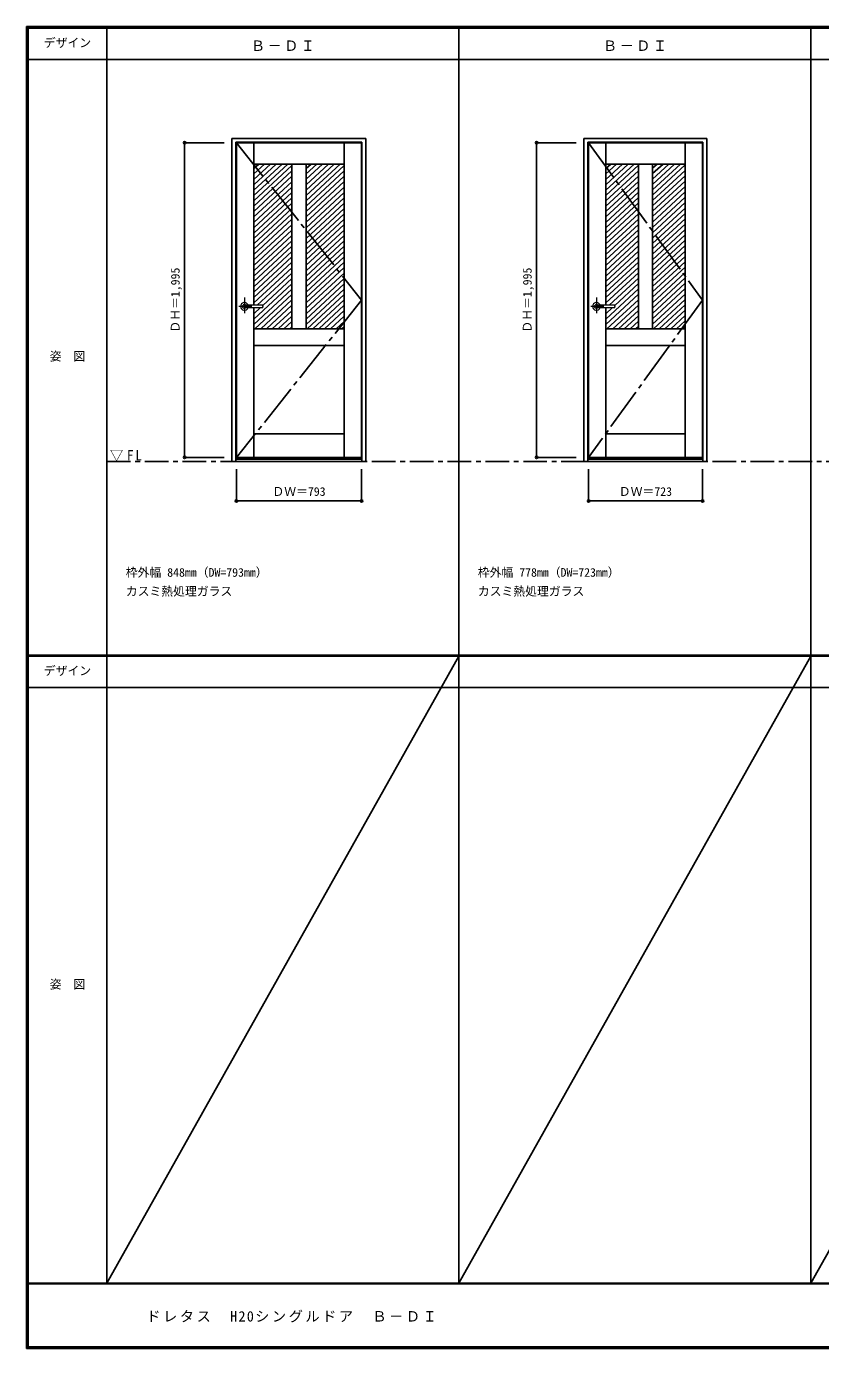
# Model space of a CAD drawing. Units: millimetres, scale not verified. Extents: x -6000 to 5700, y -4307 to 4260.
# Drawn here: x -6000 to -966, y -4205 to 4175 of the extents above; entities that cross this region are included whole.
import ezdxf
from ezdxf.enums import TextEntityAlignment as Align

# ---------------------------------------------------------------- set-up
doc = ezdxf.new("R2010")
doc.units = ezdxf.units.MM
doc.header["$LTSCALE"] = 30
doc.header["$PDMODE"] = 32
doc.header["$PDSIZE"] = 15
doc.linetypes.add('CHAIN1', pattern=[8, 5, -1, 1, -1])
doc.linetypes.add('CHAIN2', pattern=[12, 9, -1, 1, -1])
for name, color, linetype in [('0-1_通り芯', 7, 'CHAIN1'), ('0-2_扉', 7, 'Continuous'), ('0-4_枠', 3, 'Continuous'), ('0-7', 7, 'CHAIN2'), ('0-A_文字', 7, 'Continuous'), ('0-B_寸法', 7, 'Continuous'), ('0-C_ハッチ', 4, 'Continuous'), ('F-1_枠', 6, 'Continuous'), ('F-A_文字', 7, 'Continuous')]:
    doc.layers.add(name, color=color, linetype=linetype)
doc.layers.add('0-5_レバー', color=7, linetype='Continuous', lineweight=18)
doc.styles.add('ＭＳ ゴシック', font='')
doc.styles.get('ＭＳ ゴシック').set_extended_font_data('MS Gothic')

msp = doc.modelspace()

# ---------------------------------------------------------------- linework, layer by layer
at = {"layer": '0-1_通り芯'}
msp.add_line((-5490, 1418), (3436.4, 1418), dxfattribs=at)
at = {"layer": '0-2_扉'}
for p, q in [((-4668.4, 1443), (-4668.4, 3438)), ((-4668.4, 3438), (-3875.4, 3438)), ((-4558.4, 2407.5), (-4558.4, 3438)), ((-3985.4, 1443), (-3985.4, 3438)), ((-3875.4, 1443), (-3875.4, 3438)), ((-2436.8, 1443), (-2436.8, 3438)), ((-2436.8, 3438), (-1713.8, 3438)), ((-2326.8, 2407.5), (-2326.8, 3438)), ((-1823.8, 1443), (-1823.8, 3438)), ((-1713.8, 1443), (-1713.8, 3438)), ((-4558.4, 3303), (-3985.4, 3303)), ((-4316.9, 3303), (-4316.9, 2258)), ((-4226.9, 3303), (-4226.9, 2258)), ((-2326.8, 3303), (-1823.8, 3303)), ((-2120.3, 3303), (-2120.3, 2258)), ((-2030.3, 3303), (-2030.3, 2258)), ((-4558.4, 1443), (-4558.4, 2393.5)), ((-2326.8, 1443), (-2326.8, 2393.5)), ((-3985.4, 2258), (-4558.4, 2258)), ((-2326.8, 2258), (-1823.8, 2258)), ((-4558.4, 2153), (-3985.4, 2153)), ((-2326.8, 2153), (-1823.8, 2153)), ((-4558.4, 1593), (-3985.4, 1593)), ((-2326.8, 1593), (-1823.8, 1593)), ((-4668.4, 1443), (-3875.4, 1443)), ((-2436.8, 1443), (-1713.8, 1443))]:
    msp.add_line(p, q, dxfattribs=at)
at = {"layer": '0-4_枠'}
for p, q in [((-4697.4, 3465), (-3849.4, 3465)), ((-4697.4, 1418), (-4697.4, 3465)), ((-4673.4, 3441), (-3873.4, 3441)), ((-4673.4, 1418), (-4673.4, 3441)), ((-3873.4, 1418), (-3873.4, 3441)), ((-3849.4, 1418), (-3849.4, 3465)), ((-2465.8, 3465), (-1687.8, 3465)), ((-2465.8, 1418), (-2465.8, 3465)), ((-2441.8, 3441), (-1711.8, 3441)), ((-2441.8, 1418), (-2441.8, 3441)), ((-1711.8, 1418), (-1711.8, 3441)), ((-1687.8, 1418), (-1687.8, 3465)), ((-4673.4, 1433), (-3873.4, 1433)), ((-2441.8, 1433), (-1711.8, 1433)), ((-4697.4, 1418), (-3849.4, 1418)), ((-2465.8, 1418), (-1687.8, 1418))]:
    msp.add_line(p, q, dxfattribs=at)
at = {"layer": '0-5_レバー', "color": 4, "linetype": 'CHAIN1'}
for p, q in [((-4617.9, 2456.96), (-4617.9, 2357.11)), ((-2386.3, 2456.96), (-2386.3, 2357.11)), ((-4571.1, 2400.5), (-4654.12, 2400.5)), ((-2339.5, 2400.5), (-2422.52, 2400.5))]:
    msp.add_line(p, q, dxfattribs=at)
at = {"layer": '0-5_レバー'}
for p, q in [((-4500.9, 2400.5), (-4500.9, 2405.99)), ((-4500.9, 2400.5), (-4500.9, 2395)), ((-2269.3, 2400.5), (-2269.3, 2405.99)), ((-2269.3, 2400.5), (-2269.3, 2395))]:
    msp.add_line(p, q, dxfattribs=at)
for points in [[(-4607.94, 2407.49), (-4608.71, 2408.28), (-4610.68, 2409.65), (-4612.92, 2410.66), (-4615.36, 2411.29), (-4617.9, 2411.5), (-4620.44, 2411.29), (-4622.87, 2410.66), (-4625.12, 2409.65), (-4627.09, 2408.28), (-4628.71, 2406.61), (-4629.91, 2404.71), (-4630.65, 2402.65), (-4630.9, 2400.5), (-4630.65, 2398.35), (-4629.91, 2396.29), (-4628.71, 2394.39), (-4627.09, 2392.72), (-4625.12, 2391.35), (-4622.87, 2390.34), (-4620.44, 2389.71), (-4617.9, 2389.5), (-4615.36, 2389.71), (-4612.92, 2390.34), (-4610.68, 2391.35), (-4608.71, 2392.72), (-4607.94, 2393.51)], [(-4502.4, 2407.5), (-4512.13, 2407.5), (-4522.31, 2407.5), (-4531.91, 2407.5), (-4540.9, 2407.5), (-4549.31, 2407.5), (-4557.12, 2407.5), (-4563.94, 2407.5), (-4570.24, 2407.5), (-4576, 2407.5), (-4581.25, 2407.5), (-4586.04, 2407.5), (-4590.69, 2407.5), (-4594.9, 2407.5), (-4598.65, 2407.5), (-4600.65, 2407.5), (-4602.5, 2407.5), (-4604.51, 2407.49), (-4606.92, 2407.49), (-4608.41, 2407.49), (-4609.95, 2407.49), (-4611.47, 2407.49), (-4612.57, 2407.49), (-4613.03, 2407.49), (-4613.03, 2407.48)], [(-4612.88, 2393.51), (-4612.75, 2393.51), (-4612.31, 2393.51), (-4611.59, 2393.51), (-4610.57, 2393.51), (-4609.31, 2393.51), (-4607.96, 2393.51), (-4605.1, 2393.51), (-4602.12, 2393.5), (-4599.1, 2393.5), (-4596.06, 2393.5), (-4592.99, 2393.5), (-4589.91, 2393.5), (-4585.91, 2393.5), (-4581.5, 2393.5), (-4576.53, 2393.5), (-4571, 2393.5), (-4564.91, 2393.5), (-4558.26, 2393.5), (-4551.05, 2393.5), (-4542.46, 2393.5), (-4533.2, 2393.5), (-4523.26, 2393.5), (-4512.65, 2393.5), (-4502.4, 2393.5)], [(-4502.4, 2407.5), (-4511.48, 2407.5), (-4511.88, 2407.5)], [(-2376.34, 2407.49), (-2377.11, 2408.28), (-2379.08, 2409.65), (-2381.32, 2410.66), (-2383.76, 2411.29), (-2386.3, 2411.5), (-2388.84, 2411.29), (-2391.27, 2410.66), (-2393.52, 2409.65), (-2395.49, 2408.28), (-2397.11, 2406.61), (-2398.31, 2404.71), (-2399.05, 2402.65), (-2399.3, 2400.5), (-2399.05, 2398.35), (-2398.31, 2396.29), (-2397.11, 2394.39), (-2395.49, 2392.72), (-2393.52, 2391.35), (-2391.27, 2390.34), (-2388.84, 2389.71), (-2386.3, 2389.5), (-2383.76, 2389.71), (-2381.32, 2390.34), (-2379.08, 2391.35), (-2377.11, 2392.72), (-2376.34, 2393.51)], [(-2270.8, 2407.5), (-2280.53, 2407.5), (-2290.71, 2407.5), (-2300.31, 2407.5), (-2309.3, 2407.5), (-2317.71, 2407.5), (-2325.52, 2407.5), (-2332.34, 2407.5), (-2338.64, 2407.5), (-2344.4, 2407.5), (-2349.65, 2407.5), (-2354.44, 2407.5), (-2359.09, 2407.5), (-2363.3, 2407.5), (-2367.05, 2407.5), (-2369.05, 2407.5), (-2370.9, 2407.5), (-2372.91, 2407.49), (-2375.32, 2407.49), (-2376.81, 2407.49), (-2378.35, 2407.49), (-2379.87, 2407.49), (-2380.97, 2407.49), (-2381.43, 2407.49), (-2381.43, 2407.48)], [(-2381.28, 2393.51), (-2381.15, 2393.51), (-2380.71, 2393.51), (-2379.99, 2393.51), (-2378.97, 2393.51), (-2377.71, 2393.51), (-2376.36, 2393.51), (-2373.5, 2393.51), (-2370.52, 2393.5), (-2367.5, 2393.5), (-2364.46, 2393.5), (-2361.39, 2393.5), (-2358.31, 2393.5), (-2354.31, 2393.5), (-2349.9, 2393.5), (-2344.93, 2393.5), (-2339.4, 2393.5), (-2333.31, 2393.5), (-2326.66, 2393.5), (-2319.45, 2393.5), (-2310.86, 2393.5), (-2301.6, 2393.5), (-2291.66, 2393.5), (-2281.05, 2393.5), (-2270.8, 2393.5)], [(-2270.8, 2407.5), (-2279.88, 2407.5), (-2280.28, 2407.5)]]:
    msp.add_lwpolyline(points, dxfattribs=at)
for centre, radius, start, end in [((-4617.9, 2400.5), 24.55, 16.59952, 343.36736), ((-4502.4, 2406), 1.5, 0.00847, 89.9163), ((-4502.4, 2406), 1.5, 360, 90.17419), ((-4502.4, 2395), 1.5, 270.16419, 0), ((-4502.4, 2395), 1.5, 269.91059, 359.99153), ((-2386.3, 2400.5), 24.55, 16.59952, 343.36736), ((-2270.8, 2406), 1.5, 0.00847, 89.9163), ((-2270.8, 2406), 1.5, 360, 90.17419), ((-2270.8, 2395), 1.5, 270.16419, 0), ((-2270.8, 2395), 1.5, 269.91059, 359.99153)]:
    msp.add_arc(centre, radius, start, end, dxfattribs=at)
at = {"layer": '0-7'}
for p, q in [((-4668.4, 3438), (-3875.4, 2440.5)), ((-2436.8, 3438), (-1713.8, 2440.5)), ((-3875.4, 2440.5), (-4668.4, 1443)), ((-1713.8, 2440.5), (-2436.8, 1443))]:
    msp.add_line(p, q, dxfattribs=at)
at = {"layer": '0-B_寸法', "color": 4}
for p, q in [((-4997.4, 3438), (-4747.4, 3438)), ((-4997.4, 3438), (-4997.4, 1443)), ((-2765.8, 3438), (-2515.8, 3438)), ((-2765.8, 3438), (-2765.8, 1443)), ((-4997.4, 1443), (-4747.4, 1443)), ((-2765.8, 1443), (-2515.8, 1443)), ((-4668.4, 1168), (-4668.4, 1368)), ((-3875.4, 1168), (-3875.4, 1368)), ((-2436.8, 1168), (-2436.8, 1368)), ((-1713.8, 1168), (-1713.8, 1368)), ((-4668.4, 1168), (-3875.4, 1168)), ((-2436.8, 1168), (-1713.8, 1168))]:
    msp.add_line(p, q, dxfattribs=at)
at = {"layer": '0-B_寸法'}
for p in [(-4997.4, 3438), (-2765.8, 3438), (-4997.4, 1443), (-2765.8, 1443), (-4668.4, 1168), (-3875.4, 1168), (-2436.8, 1168), (-1713.8, 1168)]:
    msp.add_point(p, dxfattribs=at)
at = {"layer": '0-C_ハッチ'}
for p, q in [((-4379.87, 3303), (-4558.4, 3137.69)), ((-4490.26, 3303), (-4558.4, 3239.9)), ((-4453.46, 3303), (-4558.4, 3205.83)), ((-4416.66, 3303), (-4558.4, 3171.76)), ((-4527.05, 3303), (-4558.4, 3273.97)), ((-4343.07, 3303), (-4558.4, 3103.62)), ((-4316.9, 3293.16), (-4558.4, 3069.55)), ((-4195.88, 3303), (-4226.9, 3274.28)), ((-4159.08, 3303), (-4226.9, 3240.21)), ((-4122.29, 3303), (-4226.9, 3206.14)), ((-4085.49, 3303), (-4226.9, 3172.07)), ((-4048.69, 3303), (-4226.9, 3138)), ((-4011.9, 3303), (-4226.9, 3103.92)), ((-3985.4, 3293.46), (-4226.9, 3069.85)), ((-2258.66, 3303), (-2326.8, 3239.9)), ((-2221.86, 3303), (-2326.8, 3205.83)), ((-2185.06, 3303), (-2326.8, 3171.76)), ((-2148.27, 3303), (-2326.8, 3137.69)), ((-2295.45, 3303), (-2326.8, 3273.97)), ((-2120.3, 3294.82), (-2326.8, 3103.62)), ((-2001.08, 3303), (-2030.3, 3275.94)), ((-1964.28, 3303), (-2030.3, 3241.87)), ((-1927.48, 3303), (-2030.3, 3207.8)), ((-1890.69, 3303), (-2030.3, 3173.73)), ((-1853.89, 3303), (-2030.3, 3139.66)), ((-1823.8, 3296.79), (-2030.3, 3105.59)), ((-4316.9, 3259.09), (-4558.4, 3035.48)), ((-4316.9, 3225.02), (-4558.4, 3001.41)), ((-4316.9, 3190.95), (-4558.4, 2967.33)), ((-3985.4, 3259.39), (-4226.9, 3035.78)), ((-3985.4, 3225.32), (-4226.9, 3001.71)), ((-3985.4, 3191.25), (-4226.9, 2967.64)), ((-2120.3, 3260.75), (-2326.8, 3069.55)), ((-2120.3, 3226.68), (-2326.8, 3035.48)), ((-2120.3, 3192.61), (-2326.8, 3001.41)), ((-1823.8, 3262.72), (-2030.3, 3071.52)), ((-1823.8, 3228.65), (-2030.3, 3037.45)), ((-1823.8, 3194.58), (-2030.3, 3003.37)), ((-4316.9, 3156.87), (-4558.4, 2933.26)), ((-4316.9, 3122.8), (-4558.4, 2899.19)), ((-3985.4, 3157.18), (-4226.9, 2933.57)), ((-3985.4, 3123.11), (-4226.9, 2899.5)), ((-2120.3, 3158.54), (-2326.8, 2967.34)), ((-2120.3, 3124.47), (-2326.8, 2933.26)), ((-1823.8, 3160.51), (-2030.3, 2969.3)), ((-1823.8, 3126.44), (-2030.3, 2935.23)), ((-4316.9, 3088.73), (-4558.4, 2865.12)), ((-4316.9, 3054.66), (-4558.4, 2831.05)), ((-4316.9, 3020.59), (-4558.4, 2796.98)), ((-3985.4, 3089.04), (-4226.9, 2865.43)), ((-3985.4, 3054.97), (-4226.9, 2831.36)), ((-3985.4, 3020.9), (-4226.9, 2797.28)), ((-2120.3, 3090.4), (-2326.8, 2899.19)), ((-2120.3, 3056.33), (-2326.8, 2865.12)), ((-2120.3, 3022.25), (-2326.8, 2831.05)), ((-1823.8, 3092.37), (-2030.3, 2901.16)), ((-1823.8, 3058.29), (-2030.3, 2867.09)), ((-1823.8, 3024.22), (-2030.3, 2833.02)), ((-4316.9, 2986.52), (-4558.4, 2762.91)), ((-4316.9, 2952.45), (-4558.4, 2728.84)), ((-3985.4, 2986.82), (-4226.9, 2763.21)), ((-3985.4, 2952.75), (-4226.9, 2729.14)), ((-2120.3, 2988.18), (-2326.8, 2796.98)), ((-2120.3, 2954.11), (-2326.8, 2762.91)), ((-1823.8, 2990.15), (-2030.3, 2798.95)), ((-1823.8, 2956.08), (-2030.3, 2764.88)), ((-4316.9, 2918.38), (-4558.4, 2694.77)), ((-4316.9, 2884.31), (-4558.4, 2660.7)), ((-4316.9, 2850.24), (-4558.4, 2626.62)), ((-3985.4, 2918.68), (-4226.9, 2695.07)), ((-3985.4, 2884.61), (-4226.9, 2661)), ((-3985.4, 2850.54), (-4226.9, 2626.93)), ((-2120.3, 2920.04), (-2326.8, 2728.84)), ((-2120.3, 2885.97), (-2326.8, 2694.77)), ((-2120.3, 2851.9), (-2326.8, 2660.7)), ((-1823.8, 2922.01), (-2030.3, 2730.81)), ((-1823.8, 2887.94), (-2030.3, 2696.74)), ((-1823.8, 2853.87), (-2030.3, 2662.66)), ((-4316.9, 2816.16), (-4558.4, 2592.55)), ((-4316.9, 2782.09), (-4558.4, 2558.48)), ((-3985.4, 2816.47), (-4226.9, 2592.86)), ((-3985.4, 2782.4), (-4226.9, 2558.79)), ((-2120.3, 2817.83), (-2326.8, 2626.62)), ((-2120.3, 2783.76), (-2326.8, 2592.55)), ((-1823.8, 2819.8), (-2030.3, 2628.59)), ((-1823.8, 2785.73), (-2030.3, 2594.52)), ((-4316.9, 2748.02), (-4558.4, 2524.41)), ((-4316.9, 2713.95), (-4558.4, 2490.34)), ((-3985.4, 2748.33), (-4226.9, 2524.72)), ((-3985.4, 2714.26), (-4226.9, 2490.65)), ((-2120.3, 2749.69), (-2326.8, 2558.48)), ((-2120.3, 2715.62), (-2326.8, 2524.41)), ((-1823.8, 2751.65), (-2030.3, 2560.45)), ((-1823.8, 2717.58), (-2030.3, 2526.38)), ((-1823.8, 2683.51), (-2030.3, 2492.31)), ((-4316.9, 2679.88), (-4558.4, 2456.27)), ((-4316.9, 2645.81), (-4558.4, 2422.2)), ((-4316.9, 2611.74), (-4537.48, 2407.5)), ((-3985.4, 2680.19), (-4226.9, 2456.57)), ((-3985.4, 2646.11), (-4226.9, 2422.5)), ((-3985.4, 2612.04), (-4226.9, 2388.43)), ((-2120.3, 2681.54), (-2326.8, 2490.34)), ((-2120.3, 2647.47), (-2326.8, 2456.27)), ((-2120.3, 2613.4), (-2326.8, 2422.2)), ((-1823.8, 2649.44), (-2030.3, 2458.24)), ((-1823.8, 2615.37), (-2030.3, 2424.17)), ((-4316.9, 2543.6), (-4558.4, 2319.98)), ((-4316.9, 2577.67), (-4501.25, 2406.97)), ((-3985.4, 2577.97), (-4226.9, 2354.36)), ((-3985.4, 2543.9), (-4226.9, 2320.29)), ((-2120.3, 2579.33), (-2305.88, 2407.5)), ((-2120.3, 2545.26), (-2269.65, 2406.97)), ((-1823.8, 2581.3), (-2030.3, 2390.1)), ((-1823.8, 2547.23), (-2030.3, 2356.02)), ((-4316.9, 2509.52), (-4558.4, 2285.91)), ((-4316.9, 2475.45), (-4551.75, 2258)), ((-4316.9, 2441.38), (-4514.95, 2258)), ((-3985.4, 2509.83), (-4226.9, 2286.22)), ((-3985.4, 2475.76), (-4220.58, 2258)), ((-3985.4, 2441.69), (-4183.78, 2258)), ((-2120.3, 2511.19), (-2326.8, 2319.99)), ((-2120.3, 2477.12), (-2326.8, 2285.91)), ((-2120.3, 2443.05), (-2320.15, 2258)), ((-1823.8, 2513.16), (-2030.3, 2321.95)), ((-1823.8, 2479.09), (-2030.3, 2287.88)), ((-1823.8, 2445.02), (-2025.78, 2258)), ((-4515.8, 2393.5), (-4558.4, 2354.06)), ((-4552.59, 2393.5), (-4558.4, 2388.13)), ((-4316.9, 2407.31), (-4478.16, 2258)), ((-4316.9, 2373.24), (-4441.36, 2258)), ((-3985.4, 2407.62), (-4146.99, 2258)), ((-3985.4, 2373.55), (-4110.19, 2258)), ((-2284.2, 2393.5), (-2326.8, 2354.06)), ((-2120.3, 2408.98), (-2283.35, 2258)), ((-2120.3, 2374.9), (-2246.56, 2258)), ((-1823.8, 2410.94), (-1988.98, 2258)), ((-1823.8, 2376.87), (-1952.18, 2258)), ((-4316.9, 2339.17), (-4404.56, 2258)), ((-4316.9, 2305.1), (-4367.77, 2258)), ((-4316.9, 2271.03), (-4330.97, 2258)), ((-3985.4, 2339.47), (-4073.39, 2258)), ((-3985.4, 2305.4), (-4036.6, 2258)), ((-3985.4, 2271.33), (-3999.8, 2258)), ((-2120.3, 2340.83), (-2209.76, 2258)), ((-2120.3, 2306.76), (-2172.96, 2258)), ((-2120.3, 2272.69), (-2136.17, 2258)), ((-1823.8, 2342.8), (-1915.39, 2258)), ((-1823.8, 2308.73), (-1878.59, 2258)), ((-1823.8, 2274.66), (-1841.79, 2258))]:
    msp.add_line(p, q, dxfattribs=at)
at = {"layer": 'F-1_枠'}
for p, q in [((-6000, 4175), (5700, 4175)), ((-6000, 4175), (-6000, -4205)), ((-6000, 4170), (5700, 4170)), ((-6000, 4165), (5700, 4165)), ((-5995, 4175), (-5995, -4205)), ((-5990, 4175), (-5990, -4205)), ((-5490, 4175), (-5490, -3790)), ((-3258.4, 4175), (-3258.4, -3790)), ((-1026.8, 4175), (-1026.8, -3790)), ((-6000, 3965), (5700, 3965)), ((-6000, 190.5), (5690, 190.5)), ((-6000, 187.5), (5690, 187.5)), ((-6000, 184.5), (5690, 184.5)), ((-6000, -15.5), (5690, -15.5)), ((5700, -3790), (-6000, -3790)), ((5700, -3795), (-6000, -3795)), ((5700, -4195), (-6000, -4195)), ((5700, -4200), (-6000, -4200)), ((5700, -4205), (-6000, -4205))]:
    msp.add_line(p, q, dxfattribs=at)
at = {"layer": 'F-A_文字'}
for p, q in [((-5490, -3790), (-3258.4, 184.5)), ((-3258.4, -3790), (-1026.8, 184.5)), ((-1026.8, -3790), (1204.8, 184.5))]:
    msp.add_line(p, q, dxfattribs=at)

# ---------------------------------------------------------------- texts
at = {"layer": '0-A_文字', "style": 'ＭＳ ゴシック'}
for s, p in [('枠外幅 848mm（DW=793mm）', (-5370, 670.5)), ('枠外幅 778mm（DW=723mm）', (-3138.4, 670.5)), ('カスミ熱処理ガラス', (-5370, 550.5)), ('カスミ熱処理ガラス', (-3138.4, 550.5))]:
    msp.add_text(s, height=54.99, dxfattribs=at).set_placement(p, align=Align.BOTTOM_LEFT)
at = {"layer": '0-A_文字', "char_height": 65.98, "attachment_point": 7, "style": 'ＭＳ ゴシック'}
for s, insert in [('\\T1.17;Ｂ－ＤＩ', (-4576.7, 4020)), ('\\T1.17;Ｂ－ＤＩ', (-2345.1, 4020)), ('\\T1.26;\\W0.95;▽FL', (-5471.25, 1418))]:
    msp.add_mtext(s, dxfattribs=dict(at, insert=insert))
at = {"layer": '0-B_寸法', "style": 'ＭＳ ゴシック'}
for p in [(-5012.4, 2234.25), (-2780.8, 2234.25)]:
    msp.add_text('ＤＨ＝1,995', height=54.99, rotation=90, dxfattribs=at).set_placement(p, align=Align.BOTTOM_LEFT)
for s, p in [('ＤＷ＝793', (-4440.65, 1183)), ('ＤＷ＝723', (-2244.55, 1183))]:
    msp.add_text(s, height=54.99, dxfattribs=at).set_placement(p, align=Align.BOTTOM_LEFT)
at = {"layer": 'F-A_文字', "style": 'ＭＳ ゴシック'}
for s, p in [('デザイン', (-5890, 4027.5)), ('姿\u3000図', (-5852.5, 2040.25)), ('デザイン', (-5890, 47)), ('姿\u3000図', (-5852.5, -1940.25))]:
    msp.add_text(s, height=54.99, dxfattribs=at).set_placement(p, align=Align.BOTTOM_LEFT)
at = {"layer": 'F-A_文字', "insert": (-5240, -4040), "char_height": 65.98, "attachment_point": 7, "style": 'ＭＳ ゴシック'}
msp.add_mtext('\\T1.18;ドレタス\u3000H20シングルドア\u3000Ｂ－ＤＩ', dxfattribs=at)

doc.saveas('drawing.dxf')
